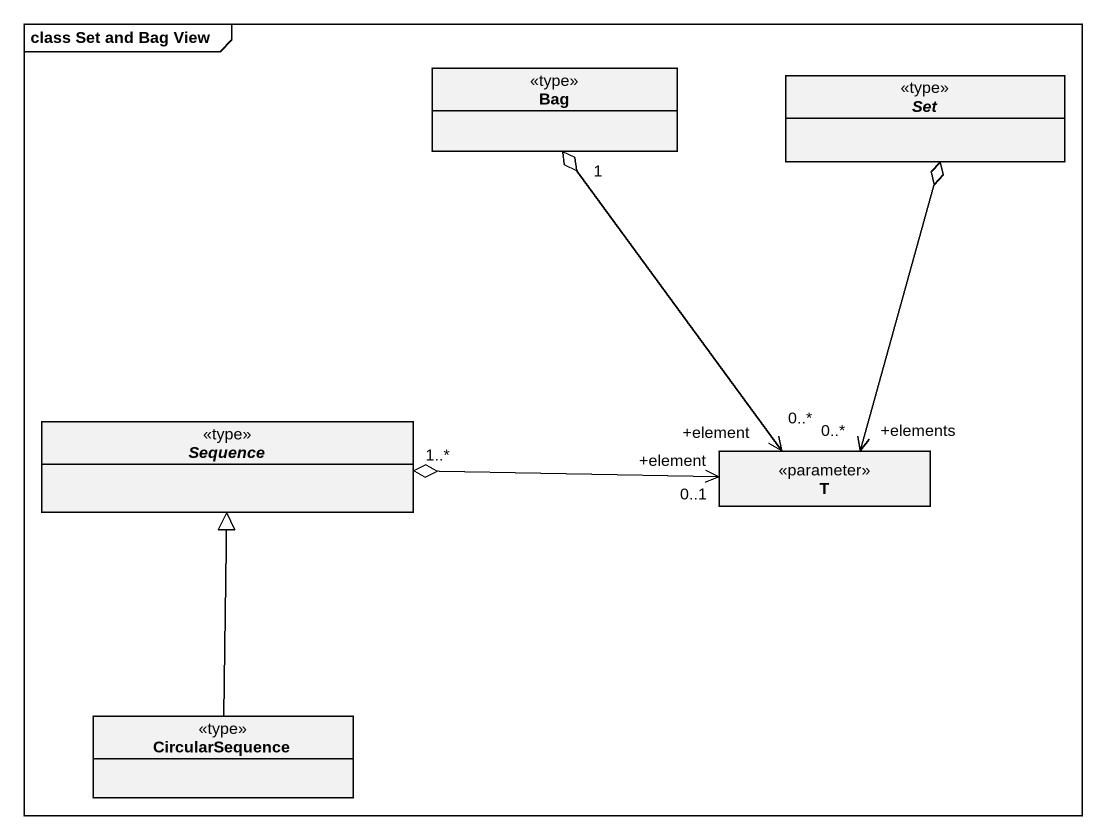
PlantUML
@startuml
mainframe class Set and Bag View
hide circle
hide empty members
class Bag <<type>>
abstract class "Set" as Set_ <<type>>
abstract class Sequence <<type>>
class T <<parameter>>
class CircularSequence <<type>>
Set_ o--> "+elements\n0..*" T
T "+element\n0..*" <-up-o "1" Bag
T "+element\n0..1" <-left-o "1..*" Sequence
CircularSequence -up-|> Sequence
@enduml
